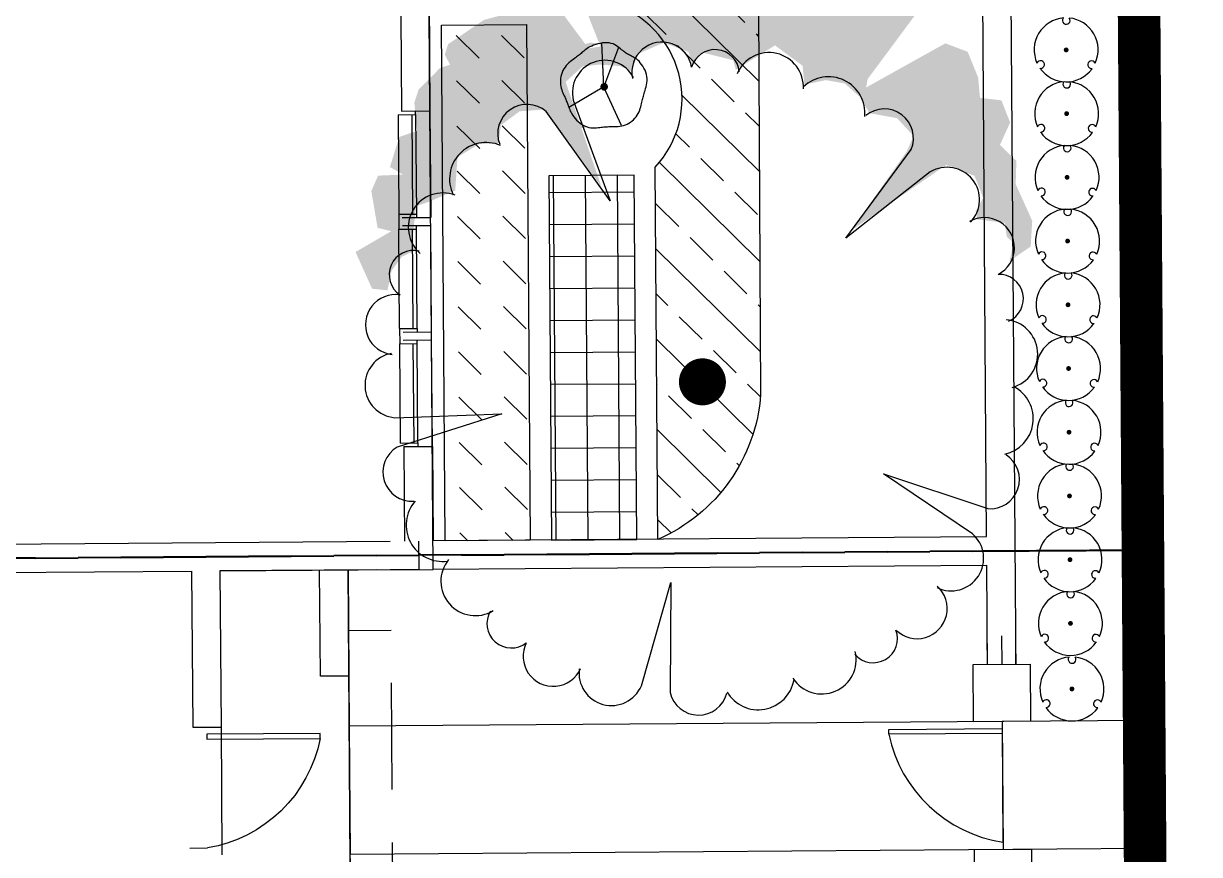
# Model space of a CAD drawing. Header units: feet. Extents: x 919634 to 928945, y 707022 to 708026.
# Drawn here: x 921058.33 to 921085.94, y 707201.99 to 707221.49 of the extents above; entities that cross this region are included whole.
import ezdxf

# ---------------------------------------------------------------- set-up
doc = ezdxf.new("R2010")
doc.units = ezdxf.units.FT
doc.header["$LTSCALE"] = 20
doc.header["$MEASUREMENT"] = 0
for name, pattern in [('PHANTOM2', [1.25, 0.625, -0.125, 0.125, -0.125, 0.125, -0.125]), ('Site Plan$0$HIDDEN2', [0.1875, 0.125, -0.0625]), ('Site Plan$0$PHANTOM2', [1.25, 0.625, -0.125, 0.125, -0.125, 0.125, -0.125])]:
    doc.linetypes.add(name, pattern=pattern)
doc.layers.add('-u-site-propline', color=7, linetype='PHANTOM2', true_color=0xd10000)
for name, color, linetype in [('-u-site-xref', 7, 'Continuous'), ('LK-SHRB-035M', 4, 'Continuous'), ('LK-SHRB-TRNK', 3, 'Continuous'), ('LP-SHRB', 7, 'Continuous'), ('Site Plan$0$-u-site-bldg-slab', 6, 'Continuous'), ('Site Plan$0$-u-site-bldg_interior', 252, 'Continuous'), ('Site Plan$0$-u-site-fence', 4, 'Site Plan$0$FENCELINE1'), ('Site Plan$0$-u-site-wall', 4, 'Continuous'), ('Site Plan$0$A-DOOR', 253, 'Continuous'), ('Site Plan$0$SP-BLDG-ROOF ABOVE', 4, 'Site Plan$0$HIDDEN2'), ('x-RL TH6-LP Block$0$LK-SHRB-013M', 253, 'Continuous'), ('x-RL TH6-LP Block$0$LK-SHRB-035M', 253, 'Continuous'), ('x-RL TH6-LP Block$0$LK-SHRB-TRNK', 253, 'Continuous'), ('x-RL TH6-LP Block$0$LK-TREE-050M', 253, 'Continuous'), ('x-RL TH6-LP Block$0$LK-TREE-TRNK', 253, 'Continuous'), ('x-RL TH6-LP Block$0$LP-PATT-SHAR', 253, 'Continuous'), ('x-RL TH6-LP Block$0$LP-SHAR-BRDR-CONT', 253, 'Continuous'), ('x-RL TH6-LP Block$0$LP-SHRB', 253, 'Continuous'), ('x-RL TH6-LP Block$0$LP-TREE', 253, 'Continuous')]:
    doc.layers.add(name, color=color, linetype=linetype)
for name, color, linetype, lineweight in [('Site Plan$0$SP-LOT LINES', 252, 'Site Plan$0$PHANTOM2', 40), ('Site Plan$0$SP-SIDEWALK', 2, 'Continuous', 25), ('SP-BUILDING-FOOTPRINT', 1, 'Continuous', 25)]:
    doc.layers.add(name, color=color, linetype=linetype, lineweight=lineweight)
for name, color, linetype, plot in [('x-RL TH6-LP Block$0$-u-site-no_plot', 253, 'Continuous', False), ('x-RL TH6-LP Block$0$LK-SHRB-SHAD', 253, 'Continuous', False), ('x-RL TH6-LP Block$0$LK-TREE-SHAD', 253, 'Continuous', False)]:
    doc.layers.add(name, color=color, linetype=linetype, plot=plot)
doc.layers.get('-u-site-xref').off()
doc.linetypes.add('Site Plan$0$FENCELINE1', pattern='A,0.25,-0.1,[133,ltypeshp.shx,S=0.1,R=0,X=-0.1,Y=0],-0.1,1', length=1.45)

# ---------------------------------------------------------------- blocks, each defined once
blk = doc.blocks.new('Site Plan$0$_Details_Kneewall&GATE')
at = {"layer": 'Site Plan$0$-u-site-fence'}
for p, q in [((-2.010000000009313, -0.6699999999254942), (-1.339999999967404, -0.6699999999254942)), ((0, -0.6699999999254942), (3, -0.6699999999254942)), ((0.1666666667442769, -0.6699999989941716), (2.833333333139308, -0.6700000007404014)), ((4.339999999967404, -0.6699999999254942), (5.010000000009313, -0.6699999999254942))]:
    blk.add_line(p, q, dxfattribs=at)
blk.add_lwpolyline([(0.2812500001164153, -3.334039417095482), (0.1666666667442769, -3.334039417095482), (0.1666666667442769, -0.6699999989941716), (0.2812500001164153, -0.6699999989941716)], close=True, dxfattribs=at)
blk.add_arc((-0.367615639581345, -0.1580065070884302), 3.241637188778279, 281.5466680696944, 350.9124866154715, dxfattribs=at)
at = {"layer": 'Site Plan$0$-u-site-wall'}
for p, q in [((-1.339999999967404, -0.3349999998463318), (-2.010000000009313, -0.3349999998463318)), ((4.339999999967404, -0.3349999998463318), (5.010000000009313, -0.3349999998463318)), ((-1.339999999967404, -1.004999999888241), (-2.010000000009313, -1.004999999888241)), ((4.339999999967404, -1.004999999888241), (5.010000000009313, -1.004999999888241))]:
    blk.add_line(p, q, dxfattribs=at)
for points in [[(-1.339999999967404, 0), (0, 0), (0, -1.3399999999674042), (-1.339999999967404, -1.3399999999674042)], [(3, 0), (4.339999999967404, 0), (4.339999999967404, -1.3399999999674042), (3, -1.3399999999674042)]]:
    blk.add_wipeout(points).dxf.layer = 'Site Plan$0$-u-site-wall'
for points in [[(-1.339999999967404, 0), (0, 0), (0, -1.339999999967404), (-1.339999999967404, -1.339999999967404)], [(3, 0), (4.339999999967404, 0), (4.339999999967404, -1.339999999967404), (3, -1.339999999967404)]]:
    blk.add_lwpolyline(points, close=True, dxfattribs=at)
blk = doc.blocks.new('Site Plan$0$_Details_TH6_wall')
at = {"layer": 'Site Plan$0$-u-site-wall'}
for p, q in [((26.26114052953199, 11.17905445431825, -3.51021294011193e-07), (6.261421404546127, 11.04863955639303, -3.510211420201008e-07)), ((47.59402046632022, 11.31816266768146, -3.510212936610355e-07), (29.26107674953528, 11.19861654762644, -3.510212940111145e-07)), ((26.26550939551089, 10.50906869885512, -3.510212940125428e-07), (22.59294461423997, 10.48512050462887, -3.510212661021043e-07)), ((43.92232417385094, 10.62420589430258, -3.510212937335594e-07), (29.26544561539777, 10.52863079216331, -3.510212940126222e-07)), ((21.92295885749627, 10.48075163690373, -3.510212610104047e-07), (6.265790270874277, 10.3786538009299, -3.510211420204159e-07)), ((22.00702210818417, -2.521711699897423, -6.243095408281905e-08), (21.92295885749627, 10.48075163678732, -4.231266290327391e-07)), ((22.67700786353089, -2.517342587932944, -5.885381559423924e-08), (22.59294461435638, 10.48512050462887, -3.846942987365079e-07))]:
    blk.add_line(p, q, dxfattribs=at)
at = {"layer": 'Site Plan$0$-u-site-wall', "rotation": 0.3736109620077714}
blk.add_blockref('Site Plan$0$_Details_Kneewall&GATE', (26.25895610544831, 11.51404600427486, -3.510212695767215e-07), dxfattribs=at)
blk = doc.blocks.new('*U239')
at = {"layer": 'Site Plan$0$A-DOOR'}
blk.add_lwpolyline([(-28.625, -31.96847301748949), (-30, -31.96847301748949), (-30, 0), (-28.625, 0)], close=True, dxfattribs=at)
blk.add_arc((-36.41138767640513, 6.143921902290211), 38.89964626533935, 281.5466680525947, 350.9124866484809, dxfattribs=at)
blk = doc.blocks.new('Site Plan')
at = {"layer": 'Site Plan$0$-u-site-bldg-slab'}
blk.add_line((921062.9699143704, 707204.9771160308, 2.697553342125345e-08), (921062.9913526489, 707201.9771926317, 2.697553342125345e-08), dxfattribs=at)
at = {"layer": 'Site Plan$0$-u-site-bldg_interior'}
for p, q in [((921067.8534942523, 707222.3459198765, 2.697553752533984e-08), (921067.8742625846, 707219.4397440836, 2.697553752533984e-08)), ((921067.19160867, 707221.6745061703, 2.697553752533984e-08), (921067.2076129405, 707219.4349800217, 2.697553752533984e-08)), ((921067.1248772426, 707219.3510533085, 2.697553752533984e-08), (921067.5379688276, 707219.3540053746, 2.697553752533984e-08)), ((921067.1248772426, 707219.3510533085, 2.697553752533984e-08), (921067.1415514592, 707217.0177795537, 2.697553752533984e-08)), ((921067.2076129405, 707219.4349800217, 2.697553752533984e-08), (921067.8742625846, 707219.4397440836, 2.697553752533984e-08)), ((921067.445392541, 707219.353343799, 2.697553752533984e-08), (921067.4620667576, 707217.0200700442, 2.697553752533984e-08)), ((921067.5379688276, 707219.3540053746, 2.697553752533984e-08), (921067.53737332, 707219.4373365801, 2.697553752533984e-08)), ((921067.5379688276, 707219.3540053746, 2.697553752533984e-08), (921067.5546430442, 707217.0207316199, 2.697553752533984e-08)), ((921067.8742625846, 707219.4397440836, 2.697553752533984e-08), (921067.8921278167, 707216.9398079177, 2.697553752533984e-08)), ((921067.1415514592, 707217.0177795537, 2.697553752533984e-08), (921067.5546430442, 707217.0207316199, 2.697553752533984e-08)), ((921067.1415514592, 707217.0177795537, 2.697553752533984e-08), (921067.1440823671, 707216.66362193, 2.697553752533984e-08)), ((921067.2254782015, 707216.935043856, 2.697553752533984e-08), (921067.8921278167, 707216.9398079177, 2.697553752533984e-08)), ((921067.5546430442, 707217.0207316199, 2.697553752533984e-08), (921067.555238552, 707216.9374004143, 2.697553752533984e-08)), ((921067.1440823671, 707216.66362193, 2.697553752533984e-08), (921067.5571739521, 707216.6665739963, 2.697553752533984e-08)), ((921067.1607565837, 707214.3303481754, 2.697553752533984e-08), (921067.1440823671, 707216.66362193, 2.697553752533984e-08)), ((921067.2268180939, 707216.7475486436, 2.697553752533984e-08), (921067.8934677091, 707216.7523127053, 2.697553752533984e-08)), ((921067.4812718821, 707214.3326386659, 2.697553752533984e-08), (921067.4645976655, 707216.6659124206, 2.697553752533984e-08)), ((921067.5571739521, 707216.6665739963, 2.697553752533984e-08), (921067.5565784444, 707216.7499052018, 2.697553752533984e-08)), ((921067.5738481687, 707214.3333002415, 2.697553752533984e-08), (921067.5571739521, 707216.6665739963, 2.697553752533984e-08)), ((921067.9113329411, 707214.2523765394, 2.697553752533984e-08), (921067.8934677091, 707216.7523127053, 2.697553752533984e-08)), ((921067.1607565837, 707214.3303481754, 2.697553752533984e-08), (921067.5738481687, 707214.3333002415, 2.697553752533984e-08)), ((921067.1607565837, 707214.3303481754, 2.697553752533984e-08), (921067.1632874915, 707213.9761905518, 2.697553752533984e-08)), ((921067.5738481687, 707214.3333002415, 2.697553752533984e-08), (921067.5744436765, 707214.249969036, 2.697553752533984e-08)), ((921067.244683297, 707214.2476124775, 2.697553752533984e-08), (921067.9113329411, 707214.2523765394, 2.697553752533984e-08)), ((921067.2460232184, 707214.0601172653, 2.697553752533984e-08), (921067.9126728335, 707214.064881327, 2.697553752533984e-08)), ((921067.5763790766, 707213.979142618, 2.697553752533984e-08), (921067.5757835689, 707214.0624738235, 2.697553752533984e-08)), ((921067.9305380656, 707211.5649451611, 2.697553752533984e-08), (921067.9126728335, 707214.064881327, 2.697553752533984e-08)), ((921067.1632874915, 707213.9761905518, 2.697553752533984e-08), (921067.5763790766, 707213.979142618, 2.697553752533984e-08)), ((921067.1799617081, 707211.6429167971, 2.697553752533984e-08), (921067.1632874915, 707213.9761905518, 2.697553752533984e-08)), ((921067.5004770065, 707211.6452072876, 2.697553752533984e-08), (921067.4838027899, 707213.9784810423, 2.697553752533984e-08)), ((921067.5930532932, 707211.6458688632, 2.697553752533984e-08), (921067.5763790766, 707213.979142618, 2.697553752533984e-08)), ((921067.1799617081, 707211.6429167971, 2.697553752533984e-08), (921067.5930532932, 707211.6458688632, 2.697553752533984e-08)), ((921067.2638884215, 707211.5601810992, 2.697553752533984e-08), (921067.9305380656, 707211.5649451611, 2.697553752533984e-08)), ((921067.5930532932, 707211.6458688632, 2.697553752533984e-08), (921067.593648801, 707211.5625376577, 2.697553752533984e-08)), ((921067.9305380656, 707211.5649451611, 2.697553752533984e-08), (921067.9463934591, 707209.3462518138, 2.697553752533984e-08)), ((921067.2638884215, 707211.5601810992, 2.697553752533984e-08), (921067.279743815, 707209.3414877519, 2.697553752533984e-08)), ((921014.1977663512, 707208.9620851735, 2.697553752533984e-08), (921066.9388449154, 707209.3390515946, 2.697553752533984e-08)), ((921003.3695202569, 707208.2180196526, 2.697553752533984e-08), (921062.2770619274, 707208.6389891627, 2.697553752533984e-08)), ((921062.2770619274, 707208.6389891627, 2.697553752533984e-08), (921062.3032647262, 707204.9723519688, 2.697553342125345e-08)), ((921062.9437115716, 707208.6437532246, 2.697553752533984e-08), (921067.2769342592, 707208.6747196269, 2.697553752533984e-08)), ((921066.6102846148, 707208.669955565, 2.697553752533984e-08), (921062.9437115716, 707208.6437532246, 2.697553752533984e-08)), ((921062.9437115716, 707208.6437532246, 2.697553752533984e-08), (921062.9699143704, 707204.9771160308, 2.697553342125345e-08)), ((921062.3032647262, 707204.9723519688, 2.697553342125345e-08), (921062.9699143704, 707204.9771160308, 2.697553342125345e-08)), ((921062.2401807837, 707202.1384954731, 2.697553342125345e-08), (921062.6532723688, 707202.1414475393, 2.697553342125345e-08))]:
    blk.add_line(p, q, dxfattribs=at)
at = {"layer": 'Site Plan$0$-u-site-bldg_interior', "elevation": 2.697553752533984e-08}
blk.add_lwpolyline([(921067.60549502, 707209.3437512185), (921067.6102595398, 707208.6770375074), (921066.9436564569, 707208.6722737782)], dxfattribs=at)
blk.add_lwpolyline([(921065.3023416698, 707206.1721551038), (921065.2845594039, 707208.6604815677), (921065.9512090482, 707208.6652456296), (921065.9689913142, 707206.1769191656)], close=True, dxfattribs=at)
at = {"layer": 'Site Plan$0$SP-BLDG-ROOF ABOVE'}
blk.add_line((921065.9689913142, 707206.1769191656, 2.697553752533984e-08), (921066.0072697415, 707200.8205026076, 2.697553752533984e-08), dxfattribs=at)
at = {"layer": 'Site Plan$0$SP-BLDG-ROOF ABOVE', "elevation": 2.697553752533984e-08}
blk.add_lwpolyline([(921066.014863382, 707199.7579014362), (921067.0148369315, 707199.76517583), (921066.9614196182, 707207.2465384617), (921065.9614460687, 707207.2392640678)], dxfattribs=at)
at = {"layer": 'Site Plan$0$SP-LOT LINES', "ltscale": 0.4, "elevation": 2.697553752533984e-08}
for points in [[(921084.6150175129, 707209.1319002379), (921084.4554214397, 707231.4646633198), (920990.4578216025, 707230.7929305936), (920990.6174176758, 707208.4601675116)], [(921084.7722315552, 707187.132461978), (921084.6150175129, 707209.1319002379), (920990.6174176758, 707208.4601675116), (920990.774631718, 707186.4607292518)]]:
    blk.add_lwpolyline(points, close=True, dxfattribs=at)
at = {"layer": 'Site Plan$0$SP-SIDEWALK', "elevation": 2.697553752533984e-08}
blk.add_lwpolyline([(921084.6650401636, 707202.1320788461), (921084.6436018851, 707205.132002245), (921065.977411847, 707204.9986084285), (921065.9988501256, 707201.9986850295)], close=True, dxfattribs=at)
at = {"layer": 'Site Plan$0$-u-site-bldg_interior', "xscale": -0.08333333333333334, "yscale": 0.08333333333333334, "zscale": 0.08333333333333333, "rotation": 90.40944444413007}
blk.add_blockref('*U239', (921062.6520813534, 707202.3081099503, 2.697553342125345e-08), dxfattribs=at)
at = {"layer": 'Site Plan$0$-u-site-wall', "rotation": 270.0358732438042}
blk.add_blockref('Site Plan$0$_Details_TH6_wall', (921070.4481778819, 707231.3646839677, 3.882744892544605e-07), dxfattribs=at)
blk = doc.blocks.new('x-RL TH6-LP Block$0$SHRUB-LRG-121')
at = {"layer": 'x-RL TH6-LP Block$0$LK-SHRB-SHAD'}
blk.add_hatch(color=256, dxfattribs=at).paths.add_polyline_path([(0.2065465789053249, 0.499285902393737), (0.2951794070149774, 0.5079279536462238), (0.411915319333076, 0.4906438459901814), (0.5243276808678559, 0.397741762831771), (0.5999898483938679, 0.2918765950680324), (0.6432253726944523, 0.1579247517193387), (0.6994315575786629, -0.001953250537884088), (0.703755108361996, -0.1099789298269798), (0.6778137954283778, -0.2158440975907219), (0.6107987294690176, -0.2914620730930899), (0.4746068345091103, -0.3930062126550524), (0.4097535480582408, -0.4578216202285113), (0.2908558562316514, -0.5161554880748369), (0.1676346053880735, -0.5464026751851456), (0.08764888707872842, -0.5420816469833696), (0.06386934541994549, -0.5312790790544568), (0.1525021735295979, -0.5075134316712848), (0.2389732221307597, -0.4578216202285113), (0.3146353896567717, -0.3908456959786335), (0.4184006496248998, -0.3173882371526879), (0.5027099187175637, -0.222325637317855), (0.5394601209599799, -0.1359050938865778), (0.5394601209599799, -0.008434790265017256), (0.5048716982260544, 0.1017514005494355), (0.4637979534339678, 0.1838509157789332), (0.431371310208533, 0.276753004088409), (0.3665180237576635, 0.3847786833775082), (0.2886940767231607, 0.4560756306780966), (0.2411350016392504, 0.4841623062630482)])
at = {"layer": 'x-RL TH6-LP Block$0$LK-SHRB-013M'}
for p, q in [((-0.2098530739028206, 0.4809741930429254), (0.002837181159428326, 0.004674438082567178)), ((0.02411054094827492, 0.011761417733549), (0.4392924265207689, 0.2544689060083254)), ((0.002837181159428326, 0.004674438082567178), (-0.1833047622509838, -0.4896424062422291))]:
    blk.add_line(p, q, dxfattribs=at)
at = {"layer": 'x-RL TH6-LP Block$0$LK-SHRB-035M'}
blk.add_line((0.002837181159428326, -0.00418428843384433), (0.02518236886833591, -0.5396977819131603), dxfattribs=at)
blk.add_lwpolyline([(0.3657733124828653, -0.35104675494226), (0.3815805365216605, -0.3398224485478138), (0.3984144767265718, -0.327644928642151), (0.4158459435518083, -0.3143925663024838), (0.4334457474515645, -0.2999437326060139), (0.4507846988800637, -0.2841767986299537), (0.4674336082915005, -0.2669701354515119), (0.4829632861400981, -0.2482021141479045), (0.4969445428800441, -0.2277511057963295), (0.5090221857100872, -0.2055785103113124), (0.5191370088070641, -0.181977842956595), (0.5273038030923587, -0.157325647833229), (0.5335373594873332, -0.1319984690422693), (0.5378524689133641, -0.1063728506847603), (0.5402639222918211, -0.08082533686176063), (0.5407865105440806, -0.05573247167431816), (0.5394350245915192, -0.03147079922348794), (0.536275354923454, -0.008348851016915404), (0.5315777903010783, 0.01359689181135337), (0.5256637190535045, 0.03439796072068546), (0.5188545295098805, 0.05408588717044083), (0.511471609999326, 0.07269220261998655), (0.5038363488509816, 0.09024843852867548), (0.4962701343939813, 0.1067861263558783), (0.4890943549574445, 0.1223367975609513), (0.4825563381064555, 0.1369648516656667), (0.4766071683498154, 0.1508661604414172), (0.4711238694322759, 0.1642694637220075), (0.4659834650985957, 0.1774035013412316), (0.4610629790935121, 0.190497013132898), (0.456239435161784, 0.2037787389308043), (0.4513898570481558, 0.2174774185687482), (0.4463912684973721, 0.2318217918805381), (0.441103597414795, 0.2469884512149925), (0.4353183883481648, 0.2629453989810351), (0.4288100900058325, 0.2796084901026141), (0.4213531510961417, 0.2968935795036778), (0.4127220203274362, 0.3147165221081671), (0.4026911464080811, 0.3329931728400304), (0.391034978046406, 0.3516393866232121), (0.3775279639507758, 0.3705710183816642), (0.3620217693270575, 0.3896513068901406), (0.3446769253713242, 0.4085330263266691), (0.3257311797771578, 0.4268163347200868), (0.3054222802381474, 0.4441013900992274), (0.2839879744478893, 0.4599883504929316), (0.2616660100999724, 0.4740773739300366), (0.238694134887993, 0.4859686184393794), (0.2153100965055472, 0.4952622420497939), (0.1917475925335239, 0.5016977528998616), (0.1682241201020815, 0.505572059567136), (0.1449531262286641, 0.5073214207389043), (0.1221480579307368, 0.5073820951024572), (0.1000223622257579, 0.5061903413450857), (0.07878948613117842, 0.5041824181540839), (0.05866287666444947, 0.5017945842167428), (0.03985598084303632, 0.4994630982203496), (0.02248366055935236, 0.497542796593585), (0.006266437205681541, 0.4960628267306575), (-0.009173752950729863, 0.4949709137671725), (-0.02421497364264269, 0.4942147828387213), (-0.03923528860280356, 0.4937421590809024), (-0.05461276156398043, 0.4935007676293139), (-0.0707254562589128, 0.493438333619558), (-0.08795143642037573, 0.4935025821872294), (-0.1065660895111904, 0.4936041247113003), (-0.1264340979145473, 0.4935051175442382), (-0.1473174677437044, 0.4929306032818879), (-0.1689782051119195, 0.491605624520087), (-0.1911783161324578, 0.4892552238546806), (-0.2136798069185772, 0.4856044438815097), (-0.2362446835835428, 0.4803783271964157), (-0.2586349522406195, 0.4733019163952399), (-0.28062070960695, 0.4641738346543072), (-0.3020044148152365, 0.4530870274718488), (-0.3225966176020663, 0.4402080209265833), (-0.3422078677040261, 0.4257033410972291), (-0.3606487148577031, 0.4097395140625011), (-0.3777297087996843, 0.3924830659011107), (-0.3932613992665566, 0.37410052269178), (-0.4070543359949141, 0.3547584105132238), (-0.4189846554291066, 0.3346415083351673), (-0.4291908408445835, 0.3140076066914048), (-0.4378769622245784, 0.293132749006741), (-0.4452470895522964, 0.2722929787059769), (-0.451505292810964, 0.2517643392139171), (-0.4568556419838004, 0.2318228739553625), (-0.461502207054032, 0.2127446263551214), (-0.4656490580048782, 0.1948056398379947), (-0.4694891977182891, 0.1781690378778826), (-0.4731713606711594, 0.1625462641450675), (-0.4768332142391358, 0.1475358423589199), (-0.4806124257978439, 0.1327362962388214), (-0.4846466627229091, 0.1177461495041427), (-0.4890735923899712, 0.1021639258742653), (-0.4940308821746626, 0.08558814906856327), (-0.4996561994526161, 0.06761734280640752), (-0.5059803350152947, 0.04795023198010284), (-0.5126065733175551, 0.02668634617363708), (-0.519031322230056, 0.00402541614392149), (-0.5247509896234988, -0.01983282735213265), (-0.5292619833685421, -0.04468865355761409), (-0.5320607113358804, -0.070342331715608), (-0.5326435813961865, -0.09659413106920312), (-0.5305070014201405, -0.1232443208614882), (-0.5253009075472193, -0.1500657602906834), (-0.517289348992108, -0.1767216683755279), (-0.5068899032382888, -0.2028478540898924), (-0.4945201477692436, -0.2280801264076509), (-0.4805976600684474, -0.2520542943026705), (-0.4655400176193822, -0.2744061667488253), (-0.4497647979055373, -0.2947715527199861), (-0.4336895784103874, -0.3127862611900234), (-0.417675376585116, -0.328206366086075), (-0.4018569697517407, -0.3412690011483335), (-0.3863125751999661, -0.352331565070255), (-0.3711204102195111, -0.3617514565453028), (-0.3563586921000876, -0.3698860742669261), (-0.3421056381314074, -0.3770928169285881), (-0.3284394656031822, -0.383729083223745), (-0.3154383918051309, -0.3901522718458565), (-0.3031309360368155, -0.3966813471353809), (-0.291346825637234, -0.4034815360208093), (-0.2798660899552345, -0.4106796310776275), (-0.2684687583396652, -0.4184024248813252), (-0.2569348601393813, -0.4267767100073954), (-0.2450444247032308, -0.4359292790313241), (-0.232577481380055, -0.4459869245286043), (-0.219314059518716, -0.4570764390747222), (-0.2050514160916777, -0.4692157957703103), (-0.1896557185658807, -0.4819876898165489), (-0.1730103620318957, -0.4948659969397617), (-0.1549987415802647, -0.5073245928662686), (-0.1355042523015726, -0.5188373533223931), (-0.1144102892863614, -0.5288781540344552), (-0.09160024762520891, -0.5369208707287783), (-0.06695752240866426, -0.5424393791316859), (-0.04048119930575922, -0.5450505099464706), (-0.01263312629937019, -0.5449429137843325), (0.01600915804914393, -0.5424481962334475), (0.04486811517845268, -0.5378979628819813), (0.07336620652719716, -0.5316238193181171), (0.1009258935340398, -0.5239573711300203), (0.1269696376376288, -0.5152302239058635), (0.1509199002766195, -0.5057739832338264), (0.1723440149706832, -0.4958832636724217), (0.1913888035635622, -0.4857047156615764), (0.208345959980015, -0.4753479986115536), (0.2235071781447999, -0.464922771932617), (0.2371641519826824, -0.4545386950350405), (0.2496085754184136, -0.4443054273290805), (0.2611321423767592, -0.4343326282250146), (0.2720265467824774, -0.4247299571331027), (0.282572228871615, -0.4155614766450064), (0.2930046141253513, -0.4067088620779806), (0.3035478743361608, -0.3980081919306642), (0.3144261812965183, -0.3892955447016995), (0.3258637067988985, -0.3804069988897325), (0.338084622635769, -0.3711786329934093), (0.3513131005996044, -0.3614465255113686)], close=True, dxfattribs=at)
at = {"layer": 'x-RL TH6-LP Block$0$LK-SHRB-TRNK', "const_width": 0.046875}
blk.add_lwpolyline([(-0.0234375, 0, 1), (0.0234375, 0, 1)], format="xyb", close=True, dxfattribs=at)
blk = doc.blocks.new('x-RL TH6-LP Block$0$TREE-SIMP-024')
at = {"layer": 'x-RL TH6-LP Block$0$LK-TREE-SHAD'}
blk.add_hatch(color=256, dxfattribs=at).paths.add_polyline_path([(0.1890392876505302, -0.4914625425579686), (0.2122538417685007, -0.5256094872272712), (0.2532375141730938, -0.5283298083166699), (0.3119894994224524, -0.5023558214439703), (0.3488751212994714, -0.5037111922460724), (0.3748395371480342, -0.4777467763975238), (0.4103546213606251, -0.4941301901573638), (0.4458784854625435, -0.4804583228024413), (0.4499869085587704, -0.4463034049931593), (0.4827752814527457, -0.4435615268122319), (0.5237645425420112, -0.4271557661335734), (0.5374364046921016, -0.3916319072365013), (0.4677999237022448, -0.2646004044787063), (0.4814606117391236, -0.2673287123739385), (0.5811675407061045, -0.3424377704076562), (0.6358238768052615, -0.3069019339042427), (0.6249050584882809, -0.2713852550636489), (0.6563316736071556, -0.2536161387256897), (0.6905033561629352, -0.1921294586080649), (0.6754793072618952, -0.1798385099472739), (0.6932444327993608, -0.1620733844098154), (0.7151139873763555, -0.1238148273882871), (0.7082908266705772, -0.09785999622977926), (0.6932723684028588, -0.06644295733990191), (0.7124048371439358, -0.04457898493521384), (0.7206121090560202, -0.009056715461291276), (0.6905616235424645, 0.007328289670340382), (0.7329206188030071, 0.03602978614996744), (0.7370298401875459, 0.07291700591118655), (0.7179093405918024, 0.09203750550695133), (0.676924078764074, 0.08929323635833697), (0.7124583154346453, 0.1384849718098451), (0.7029036562701094, 0.1671713118368103), (0.6687575131452945, 0.193118164650528), (0.6564657629400017, 0.2054099148558279), (0.5362310864248627, 0.1589257265477073), (0.5335043751062472, 0.1780510184884818), (0.6455525333076935, 0.2600526754644719), (0.629173911892849, 0.311961547954219), (0.5868252892009878, 0.3187799195711634), (0.5800021304438587, 0.3447347591907146), (0.5417667199370442, 0.4021018401502943), (0.5253745262878908, 0.4075616432481155), (0.5089783437868505, 0.3993599652255568), (0.5035185354842042, 0.4157521536698852), (0.4693747885318942, 0.4498959006221668), (0.4488845495600344, 0.4567206592121238), (0.4038004408650693, 0.4526090468599193), (0.3942457764956941, 0.4812953816820524), (0.3464349545334926, 0.496309052809579), (0.3341336228943703, 0.4758132232043835), (0.3327790503805659, 0.5154311470333397), (0.3081915624256624, 0.5263531546063263), (0.2494443643164743, 0.5167729508059438), (0.2439733819006165, 0.4949129724579535), (0.2112025668366186, 0.5522816480455219), (0.1524505763824209, 0.5263076559679831), (0.1497110976301883, 0.5017161739563747), (0.1811305294363592, 0.4948946130834457), (0.202984124067541, 0.4785072085230979), (0.212541181353231, 0.45801777109574), (0.2344003614129235, 0.4607564515596465), (0.2835801296677403, 0.4553062246908226), (0.2904048882577115, 0.4348159857189486), (0.3081524507603319, 0.3924705522830649), (0.3614310626261954, 0.3883876718740424), (0.3819133199970679, 0.354239934121253), (0.3832702886833488, 0.3228189044308749), (0.4119582233383312, 0.3187288407091629), (0.4338078271690051, 0.2886799465673988), (0.4365281534632288, 0.2476962793676662), (0.312182657679358, 0.1588602791116926), (0.4802353394693739, 0.2149214735031819), (0.5048180383354861, 0.1876056743968348), (0.5075423554302176, 0.1602834967785185), (0.5048004805054802, 0.1274951206283248), (0.4965979976822155, 0.1083666426877699), (0.5239185806725288, 0.1001777301501932), (0.5416661483799885, 0.05783230191914868), (0.5266269378214474, 0.01820959095000774), (0.5074992581692186, 0.01273941007867307), (0.5252540059331636, -0.005015337685279064), (0.5129446926930257, -0.05283414645331419), (0.4979158599080051, -0.05693698412104453), (0.5361496757868451, -0.1197686605234622), (0.5033493272351564, -0.1634950041924412), (0.4732932530368998, -0.1662360808288668), (0.4801140208263632, -0.2003878093821498), (0.4746406454941905, -0.2304446851249153), (0.4514085283413749, -0.2564082994289478), (0.4418442877430095, -0.2605095392124781), (0.426813860329986, -0.2700769723230536), (0.4186041922453967, -0.3137961359355472), (0.3899074796497359, -0.3397613448675685), (0.3653199916948324, -0.3288393372945819), (0.239660629690519, -0.2387102159554928), (0.3434432538051624, -0.3916885715269984), (0.3256701466667096, -0.4367766762272822), (0.2901462825647911, -0.4504485435822119), (0.2696576382209059, -0.4381591895494168), (0.2559953555560242, -0.4408954770970226), (0.2505179861671536, -0.4846138391650001), (0.2286588009026502, -0.4873525248337458), (0.2177264207609824, -0.4982849049754137)])
at = {"layer": 'x-RL TH6-LP Block$0$LK-TREE-050M'}
for p, q in [((-0.04860488914232519, 0.3204401747418828), (-0.1004783664031379, 0.4881257947864839)), ((-0.05369746659829389, 0.4915933362915723), (-0.04860488914232519, 0.3204401747418828)), ((0.2897369795163627, 0.1452474562183212), (0.4331856951178565, 0.2463997710962005)), ((0.4509396161136294, 0.2029800207524346), (0.2897369795163627, 0.1452474562183212)), ((-0.484126475581121, 0.1008413697186938), (-0.3197764530257245, 0.05279546313309424)), ((-0.3197764530257245, 0.05279546313309424), (-0.4952847406890442, 0.05527856086738581)), ((0.3323934762303793, -0.366144784429423), (0.2276721902811687, -0.2306723100195143)), ((0.2276721902811687, -0.2306723100195143), (0.3682018494262422, -0.3358423614288597)), ((-0.2455091501645086, -0.4292699423333417), (-0.1490278276294532, -0.2878107840738551)), ((-0.1490278276294532, -0.2878107840738551), (-0.2056244374518599, -0.4539617653212815))]:
    blk.add_line(p, q, dxfattribs=at)
for centre, radius, start, end in [((-0.002046592426324878, 0.4868550850393945), 0.05186775325439813, 9.894664786015177, 174.758577227328), ((0.09479688157250621, 0.4893167681903066), 0.04800949825501283, 350.9389413252036, 173.4733813780408), ((-0.1406577635833912, 0.4643518711474144), 0.04668600864248076, 30.61256466583337, 182.9404446800889), ((0.1742931968898063, 0.4599880194734851), 0.03877302073807031, 346.4677891969286, 145.8460662159045), ((-0.2256235228414027, 0.416537993178828), 0.05803041528278666, 48.19387987775519, 187.3850517374514), ((0.249491642336892, 0.4128623806588791), 0.05490868705670256, 338.5456909887605, 138.9426875496921), ((-0.3155583000221611, 0.3648621441673399), 0.05490868705670256, 50.5456909887609, 210.9426875496927), ((0.3264296698085047, 0.3432980403228925), 0.05803041528278666, 336.1938798777554, 115.3850517374514), ((-0.3836150434950696, 0.3079067958741248), 0.03877302073807031, 58.46778919692883, 217.8460662159039), ((0.398159233570567, 0.2772661021778475), 0.04668600864248076, 318.6125646658333, 110.9404446800895), ((-0.4360740535002208, 0.2413643889474102), 0.04800949825501283, 62.93894132520439, 245.4733813780411), ((-0.4636591329584405, 0.1485000700117638), 0.05186775325439813, 81.89466478601592, 246.7585772273271), ((0.4623942692778655, 0.1523929201382828), 0.05186775325439813, 297.894664786015, 102.7585772273273), ((0.4946617483395528, 0.06105000505942826), 0.04800949825501283, 278.9389413252028, 101.4733813780415), ((-0.4850905122466429, 0.009719136930840477), 0.04668600864248076, 102.6125646658336, 254.9404446800894), ((0.4913341631808805, -0.02361856542178487), 0.03877302073807031, 274.4677891969283, 73.84606621590467), ((-0.4658726755859846, -0.08586340293272343), 0.05803041528278666, 120.1938798777553, 259.3850517374512), ((0.4697526148953841, -0.1096991602439772), 0.05490868705670256, 266.5456909887607, 66.94268754969211), ((-0.4445173971826932, -0.1873651743553211), 0.05490868705670256, 122.545690988761, 282.9426875496918), ((0.4273681537194989, -0.2043681359880694), 0.05803041528278666, 264.1938798777555, 43.3850517374514), ((-0.4113803323655247, -0.2696911542562219), 0.03877302073807031, 130.4677891969289, 289.8460662159039), ((0.3867337028646318, -0.2929919960733187), 0.04668600864248076, 246.6125646658334, 38.94044468008853), ((-0.3643054682475793, -0.3401453721469778), 0.04800949825501283, 134.9389413252038, 317.4733813780404), ((-0.2845105109362862, -0.3950769944404016), 0.05186775325439813, 153.8946647860153, 318.7585772273273), ((0.2878219670432429, -0.3926710807491034), 0.05186775325439813, 225.8946647860147, 30.75857722732785), ((0.2109208918357979, -0.4515857900502454), 0.04800949825501283, 206.9389413252034, 29.47338137804071), ((-0.1591446606051079, -0.4583451141828618), 0.04668600864248076, 174.6125646658334, 326.940444680089), ((-0.06230162510055948, -0.4696044945809916), 0.05803041528278666, 192.1938798777558, 331.3850517374509), ((0.04083143997263505, -0.4806601902269989), 0.05490868705670256, 194.5456909887608, 354.942687549692), ((0.1293680157899644, -0.4745850956696813), 0.03877302073807031, 202.4677891969289, 1.846066215904139)]:
    blk.add_arc(centre, radius, start, end, dxfattribs=at)
at = {"layer": 'x-RL TH6-LP Block$0$LK-TREE-TRNK', "const_width": 0.03749999999999999}
blk.add_lwpolyline([(0.01325825214726706, 0.01325825214723153, 1), (-0.01325825214723864, -0.01325825214726706, 1)], format="xyb", close=True, dxfattribs=at)
blk = doc.blocks.new('x-RL TH6-LP Block', base_point=(1241.69948305884, -21.8293156442694))
at = {"layer": 'x-RL TH6-LP Block$0$LP-PATT-SHAR'}
h = blk.add_hatch(dxfattribs=at)
h.set_pattern_fill('DASH', color=256, scale=6, angle=45)
h.set_pattern_definition([(45, (1352.366149929003, -7.444186853477731), (0, 1.060660171779821), [0.75, -0.75])])
h.paths.add_polyline_path([(1364.474868759629, -7.444186853477731), (1352.366149929003, -7.444186853477731), (1352.366149929003, -5.444186853477731), (1364.474868759629, -5.444186853477731)])
h = blk.add_hatch(dxfattribs=at)
h.set_pattern_fill('ANSI37', color=256, scale=6, angle=45)
h.set_pattern_definition([(90, (922118.9625385818, 708828.6941068189), (-0.7500000000000001, 0), []), (180, (922118.9625385818, 708828.6941068189), (-5.551115123125783e-17, -0.75), [])])
h.paths.add_polyline_path([(1360.921228595078, -7.944186853477731), (1352.366149929003, -7.944186853477731), (1352.366149929003, -9.944186853361316), (1360.921228594962, -9.944186853361316)])
h = blk.add_hatch(dxfattribs=at)
h.set_pattern_fill('ANSI33', color=256, scale=6)
h.set_pattern_definition([(45, (922115.9629815341, 708813.3011943189), (-1.060660171779821, 1.060660171779821), []), (45, (922117.0236417041, 708813.3011943189), (-1.060660171779821, 1.060660171779821), [0.75, -0.375])])
edge = h.paths.add_edge_path()
edge.add_arc((1362.714830216945, -8.73839009005976), 2.345190513784609, 226.6654918004809, 341.9038186612716)
edge.add_line((1364.944019248593, -9.466836935840547), (1367.821565536084, -9.466836935840547))
edge.add_line((1367.821565536084, -9.466836935840547), (1367.808202122687, -12.89746824093163))
edge.add_line((1367.808202122687, -12.89746824093163), (1355.755799624021, -12.87911098042969))
edge.add_arc((1356.069419242944, -8.865700124315143), 4.025645782399537, 203.0857106891119, 265.53182077649393, ccw=False)
edge.add_line((1352.366149929003, -10.44418685336132), (1361.105427859467, -10.44418685336132))
at = {"layer": 'x-RL TH6-LP Block$0$-u-site-no_plot'}
blk.add_line((1241.69948305884, -21.8293156442694), (1374.366149725276, -21.82931564433966), dxfattribs=at)
at = {"layer": 'x-RL TH6-LP Block$0$LP-SHAR-BRDR-CONT'}
for points in [[(1364.474868759629, -7.444186853477731), (1352.366149929003, -7.444186853477731), (1352.366149929003, -5.444186853477731), (1364.474868759629, -5.444186853477731)], [(1360.921228595078, -7.944186853477731), (1352.366149929003, -7.944186853477731), (1352.366149929003, -9.944186853361316), (1360.921228594962, -9.944186853361316)]]:
    blk.add_lwpolyline(points, close=True, dxfattribs=at)
blk.add_lwpolyline([(1361.105427859467, -10.44418685336132, 0.5499724473979709), (1364.944019248593, -9.466836935840547), (1367.821565536084, -9.466836935840547), (1367.808202122687, -12.89746824093163), (1355.755799624021, -12.87911098042969, -0.2794219062731604), (1352.366149929003, -10.44418685336132)], format="xyb", close=True, dxfattribs=at)
at = {"layer": 'x-RL TH6-LP Block$0$LP-SHRB', "xscale": 1.896938157072053, "yscale": 1.896938157072053, "zscale": 3.319641774876096, "rotation": 90}
blk.add_blockref('x-RL TH6-LP Block$0$SHRUB-LRG-121', (1362.997937594657, -9.256925226189196), dxfattribs=at)
at = {"layer": 'x-RL TH6-LP Block$0$LP-TREE', "xscale": 14.70790299536585, "yscale": 14.70790299536585, "zscale": 14.70790299536585}
blk.add_blockref('x-RL TH6-LP Block$0$TREE-SIMP-024', (1356.05587743409, -11.51432379486505), dxfattribs=at)
blk = doc.blocks.new('SHRUB-LRG-020')
at = {"layer": 'LK-SHRB-035M'}
for centre, radius, start, end in [((0, 0), 0.5, 94.34978531993045, 204.197478914356), ((0.001889855033477161, 0.4603848002291109), 0.05995317584729301, 145.5617106720357, 37.37413056032797), ((0, 0), 0.5, 335.6607324966503, 84.36192919374862), ((-0.3996498600313707, -0.2285557376460936), 0.05995317584729301, 265.5617106720358, 157.3741305603279), ((0.3977600049978971, -0.2318290625830173), 0.05995317584729301, 25.56171067203576, 277.3741305603279), ((0, 0), 0.5, 215.0580211348241, 323.979530820607)]:
    blk.add_arc(centre, radius, start, end, dxfattribs=at)
at = {"layer": 'LK-SHRB-TRNK', "const_width": 0.0375}
blk.add_lwpolyline([(-0.01875000000000071, 0, 1), (0.01875000000000071, 0, 1)], format="xyb", close=True, dxfattribs=at)

msp = doc.modelspace()

# ---------------------------------------------------------------- block references
at = {"layer": '-u-site-xref'}
msp.add_blockref('Site Plan', (0, 0), dxfattribs=at)

# ---------------------------------------------------------------- next in the draw order: linework, layer by layer
at = {"layer": '-u-site-propline', "const_width": 1}
msp.add_lwpolyline([(920947.0000886252, 707545.9204017931), (920946.2013768834, 707600.8345230455), (920548.4734135537, 707598.2488059332), (920114.5755185183, 707595.4173937511), (920115.1048384466, 707522.8953291861), (920102.9668962085, 707404.7482034572), (920105.5431136015, 707051.8130943171), (920991.6971269739, 707057.367269914), (920991.4728619354, 707093.1250671773), (921085.439179533, 707093.7985091242), (921082.2021453959, 707546.7798329409)], close=True, dxfattribs=at)
at = {"layer": 'SP-BUILDING-FOOTPRINT', "elevation": 2.697553752533984e-08}
msp.add_lwpolyline([(921066.0250515491, 707198.3322402945), (921065.9512095026, 707208.6651820381), (921067.951157981, 707208.6795378153), (921067.8582578558, 707221.6793343828), (921071.8581561797, 707221.7078546035), (921071.7890779699, 707231.3741782191), (921071.7890779699, 707231.3741782191), (921033.6233856084, 707231.1014677512), (921033.7043737435, 707219.7685521004), (921013.4548907998, 707219.6238437205), (921013.5311774998, 707208.957383743), (921002.6981065494, 707208.8799054385), (921002.7790951445, 707197.5469254337)], dxfattribs=at)

# ---------------------------------------------------------------- next in the draw order: block references
at = {"layer": '-u-site-xref', "rotation": 90.41058567531952}
msp.add_blockref('x-RL TH6-LP Block', (921085.4061594126, 707098.8014033645, -2.425435158542652e-05), dxfattribs=at)
at = {"layer": 'LP-SHRB', "xscale": 1.502163410681632, "yscale": 1.502163410681632, "zscale": 1.502163410681632}
for p in [(921082.8121886279, 707220.872785814), (921082.8234162931, 707219.3771190024), (921082.8346439584, 707217.8814521908), (921082.8458716236, 707216.3857853792), (921082.8570992888, 707214.8901185676), (921082.8683269541, 707213.394451756), (921082.8795546193, 707211.8987849444), (921082.8907822846, 707210.4031181328), (921082.9020099498, 707208.9074513213), (921082.913237615, 707207.4117845097), (921082.9479045296, 707205.8728211743)]:
    msp.add_blockref('SHRUB-LRG-020', p, dxfattribs=at)

doc.saveas('drawing.dxf')
